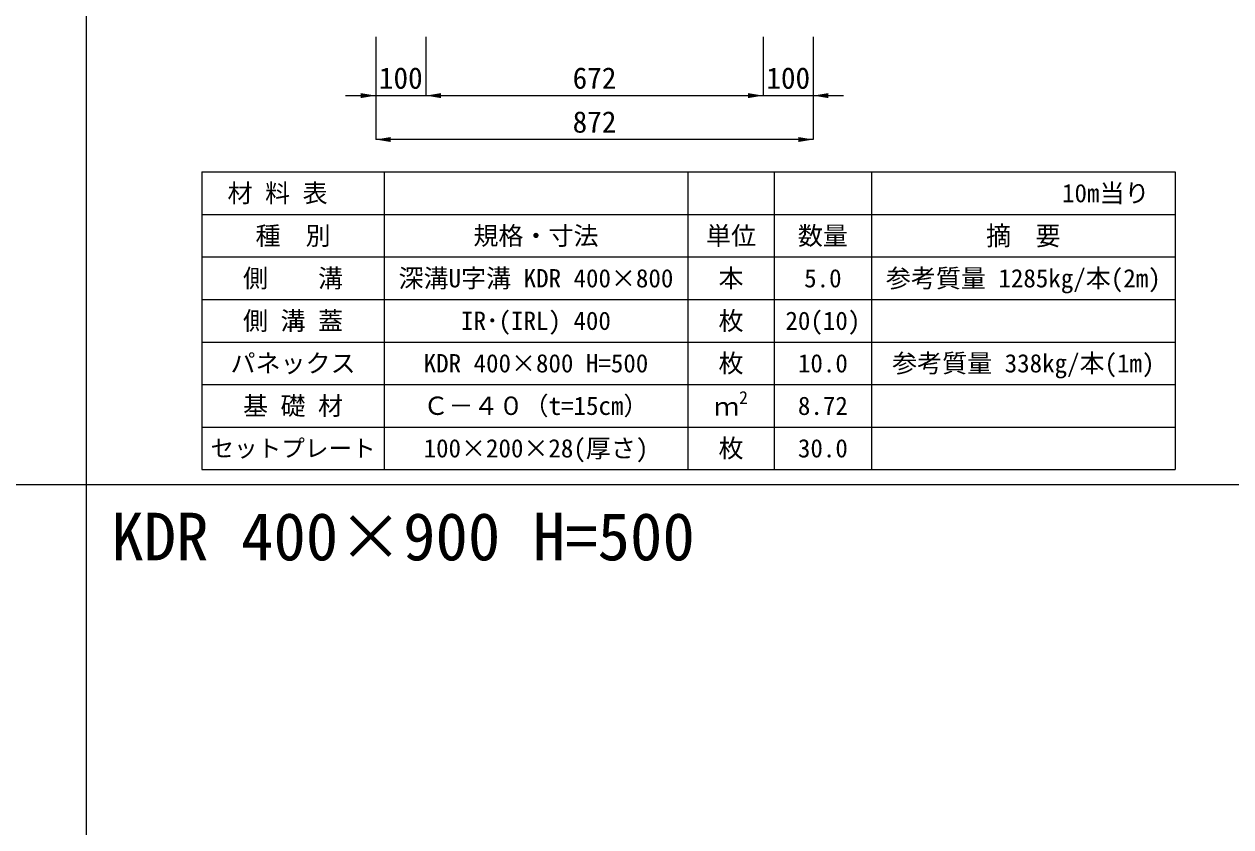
# Model space of a CAD drawing. Units: millimetres at full size. Extents: x 172874 to 217143, y 854931 to 903297.
# Drawn here: x 202619 to 205023, y 862349 to 863949 of the extents above; entities that cross this region are included whole.
import ezdxf
from ezdxf.enums import TextEntityAlignment as Align

# ---------------------------------------------------------------- set-up
doc = ezdxf.new("R2010")
doc.units = ezdxf.units.MM
doc.header["$LTSCALE"] = 20
for name, color, linetype, lineweight in [('Defpoints_3', 8, 'Continuous', 0), ('図枠', 5, 'Continuous', 13), ('寸法・材料表', 7, 'Continuous', 13), ('寸法線', 7, 'Continuous', 13)]:
    doc.layers.add(name, color=color, linetype=linetype, lineweight=lineweight)
doc.layers.add('文字', color=7, linetype='Continuous')
doc.styles.add('ＭＳ ゴシック', font='')
doc.styles.add('ＭＳ Ｐゴシック', font='')
doc.styles.get('ＭＳ ゴシック').set_extended_font_data('MS Gothic')
doc.styles.get('ＭＳ Ｐゴシック').set_extended_font_data('MS PGothic')

# ---------------------------------------------------------------- blocks, each defined once
blk = doc.blocks.new('filled_arrow')
at = {"color": 0, "linetype": 'Continuous', "lineweight": -2}
blk.add_solid([(7.5, 1.25), (0, 0), (7.5, -1.25)], dxfattribs=at)

msp = doc.modelspace()

# ---------------------------------------------------------------- linework, layer by layer
at = {"layer": 'Defpoints_3'}
for p, q in [((202973.45, 863654.4), (204912.35, 863654.4)), ((202973.45, 863654.4), (202973.45, 863569.22)), ((203336.45, 863654.4), (203336.45, 863569.22)), ((203941.45, 863654.4), (203941.45, 863569.22)), ((204113.75, 863654.4), (204113.75, 863569.22)), ((204307.35, 863654.4), (204307.35, 863569.22)), ((204912.35, 863654.4), (204912.35, 863569.22))]:
    msp.add_line(p, q, dxfattribs=at)
at = {"layer": '図枠'}
for p, q in [((202742.9, 874031.02), (202742.9, 855531.02)), ((196742.9, 863031.02), (217142.9, 863031.02))]:
    msp.add_line(p, q, dxfattribs=at)
at = {"layer": '寸法・材料表'}
for p, q in [((202973.45, 863569.22), (204912.35, 863569.22)), ((202973.45, 863569.22), (202973.45, 863061.02)), ((203336.45, 863569.22), (203336.45, 863061.02)), ((203941.45, 863569.22), (203941.45, 863061.02)), ((204113.75, 863569.22), (204113.75, 863061.02)), ((204307.35, 863569.22), (204307.35, 863061.02)), ((204912.35, 863569.22), (204912.35, 863061.02)), ((202973.45, 863484.52), (204912.35, 863484.52)), ((202973.45, 863399.82), (204912.35, 863399.82)), ((202973.45, 863315.12), (204912.35, 863315.12)), ((202973.45, 863230.42), (204912.35, 863230.42)), ((202973.45, 863145.72), (204912.35, 863145.72)), ((202973.45, 863061.02), (204912.35, 863061.02))]:
    msp.add_line(p, q, dxfattribs=at)
at = {"layer": '寸法線'}
for p, q in [((203319.66, 863923.52), (203319.66, 863806.08)), ((203319.66, 863923.52), (203319.66, 863718.58)), ((203419.66, 863923.52), (203419.66, 863806.08)), ((203419.66, 863923.52), (203419.66, 863806.08)), ((204091.52, 863923.52), (204091.52, 863806.08)), ((204091.52, 863923.52), (204091.52, 863806.08)), ((204191.52, 863923.52), (204191.52, 863806.08)), ((204191.52, 863923.52), (204191.52, 863718.58)), ((203259.66, 863806.08), (203479.66, 863806.08)), ((203419.66, 863806.08), (204091.52, 863806.08)), ((204031.52, 863806.08), (204251.52, 863806.08)), ((204191.52, 863718.58), (203319.66, 863718.58))]:
    msp.add_line(p, q, dxfattribs=at)

# ---------------------------------------------------------------- block references
at = {"layer": '寸法線', "xscale": 4, "yscale": 4, "rotation": 180}
for p in [(203319.66, 863806.08), (204091.52, 863806.08), (204091.52, 863806.08), (204191.52, 863718.58)]:
    msp.add_blockref('filled_arrow', p, dxfattribs=at)
at = {"layer": '寸法線', "xscale": 4, "yscale": 4}
for p in [(203419.66, 863806.08), (203419.66, 863806.08), (204191.52, 863806.08), (203319.66, 863718.58)]:
    msp.add_blockref('filled_arrow', p, dxfattribs=at)

# ---------------------------------------------------------------- texts
at = {"layer": '寸法・材料表', "style": 'ＭＳ ゴシック'}
msp.add_text('\u3000材 料 表', height=36.55, dxfattribs=at).set_placement((202974.61, 863611.81), align=Align.MIDDLE_LEFT)
msp.add_text('10m当り\u3000', height=36.55, dxfattribs=at).set_placement((204911.19, 863611.81), align=Align.MIDDLE_RIGHT)
for s, height, p in [('種\u3000別', 36.55, (203154.95, 863526.87)), ('規格・寸法', 36.55, (203638.95, 863526.87)), ('単位', 36.55, (204027.6, 863526.87)), ('数量', 36.55, (204210.55, 863526.87)), ('側\u3000\u3000溝', 36.55, (203154.95, 863442.17)), ('深溝U字溝 KDR 400×800', 36.55, (203638.95, 863442.17)), ('本', 36.55, (204027.6, 863442.17)), ('5.0', 36.55, (204210.55, 863442.17)), ('参考質量 1285kg/本(2m)', 36.55, (204609.85, 863442.17)), ('側 溝 蓋', 36.55, (203154.95, 863357.47)), ('IR･(IRL) 400', 36.55, (203638.95, 863357.47)), ('枚', 36.55, (204027.6, 863357.47)), ('20(10)', 36.55, (204210.55, 863357.47)), ('パネックス', 36.55, (203154.95, 863272.77)), ('KDR 400×800 H=500', 36.55, (203638.95, 863272.77)), ('枚', 36.55, (204027.6, 863272.77)), ('10.0', 36.55, (204210.55, 863272.77)), ('参考質量 338kg/本(1m)', 36.55, (204609.85, 863272.77)), ('基 礎 材', 36.55, (203154.95, 863188.07)), ('Ｃ－４０（t=15cm）', 36.55, (203638.95, 863188.07)), ('8.72', 36.55, (204210.55, 863188.07)), ('セットプレート', 34.46, (203154.95, 863103.37)), ('100×200×28(厚さ)', 36.55, (203638.95, 863103.37)), ('枚', 36.55, (204027.6, 863103.37)), ('30.0', 36.55, (204210.55, 863103.37))]:
    msp.add_text(s, height=height, dxfattribs=at).set_placement(p, align=Align.MIDDLE_CENTER)
at = {"layer": '寸法・材料表', "style": 'ＭＳ Ｐゴシック', "width": 0.95}
msp.add_text('摘\u3000要', height=38.1, dxfattribs=at).set_placement((204609.85, 863526.87), align=Align.MIDDLE_CENTER)
at = {"layer": '寸法・材料表', "style": 'ＭＳ ゴシック'}
for s, height, p in [('2', 25.59, (204043.8, 863184.1)), ('ｍ', 36.55, (203993.95, 863157.15))]:
    msp.add_text(s, height=height, dxfattribs=at).set_placement(p, align=Align.BOTTOM_LEFT)
at = {"layer": '寸法線', "style": 'ＭＳ ゴシック'}
for s, p in [('100', (203369.66, 863841.08)), ('672', (203755.59, 863841.08)), ('100', (204141.52, 863841.08)), ('872', (203755.59, 863753.58))]:
    msp.add_text(s, height=42.72, dxfattribs=at).set_placement(p, align=Align.MIDDLE_CENTER)
at = {"layer": '文字', "style": 'ＭＳ ゴシック'}
msp.add_text('KDR 400×900 H=500', height=94.94, dxfattribs=at).set_placement((202792.9, 862851.52), align=Align.BOTTOM_LEFT)

doc.saveas('drawing.dxf')
